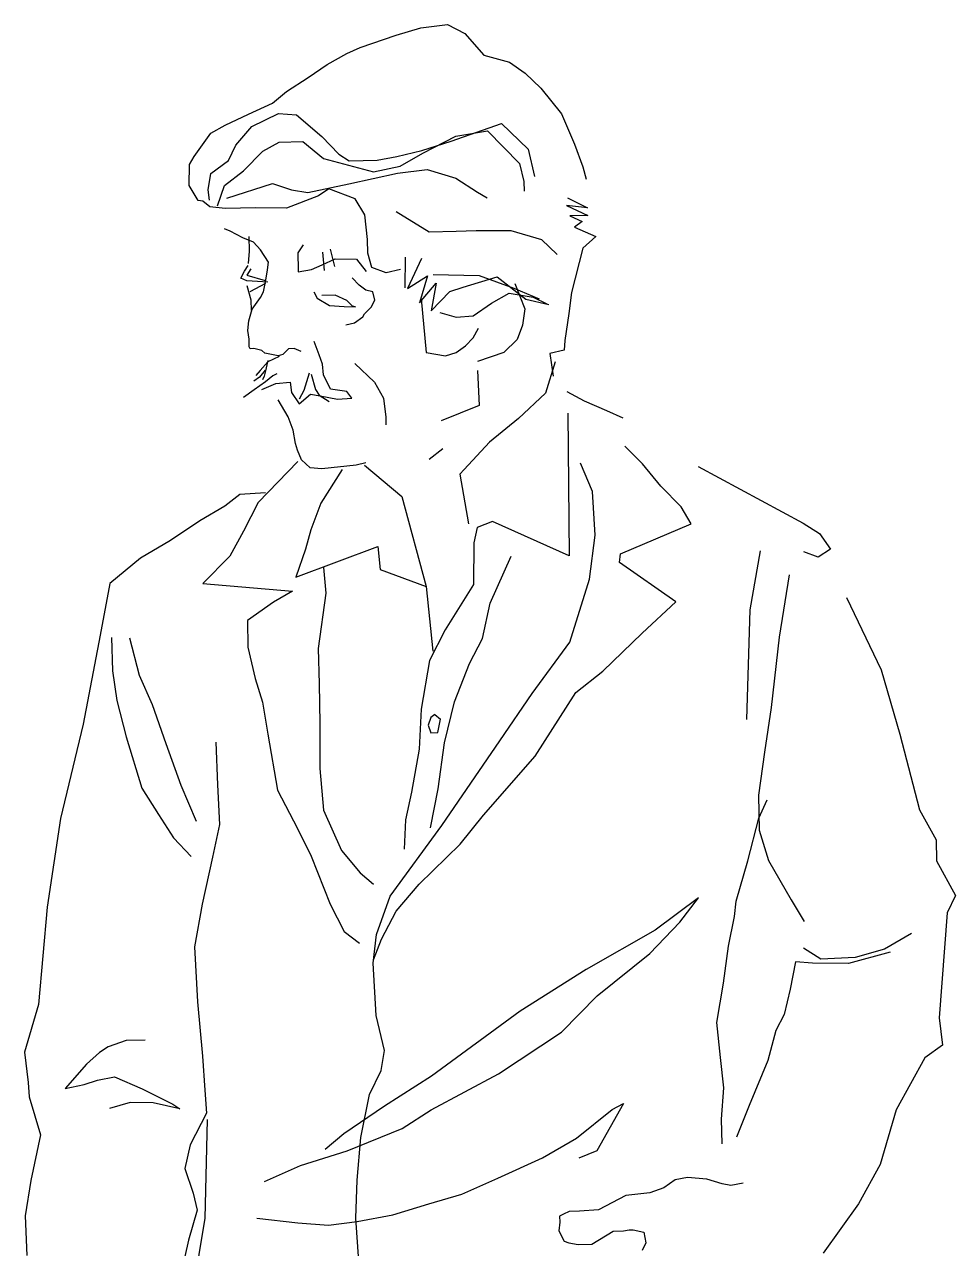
# Model space of a CAD drawing. Extents: x 13 to 14.16, y -2.81 to -0.75.
# Drawn here: x 13.498 to 14.156, y -1.616 to -0.752 of the extents above; entities that cross this region are included whole.
import ezdxf

# ---------------------------------------------------------------- set-up
doc = ezdxf.new("R2010")
doc.units = 0
doc.header["$LTSCALE"] = 100
doc.header["$MEASUREMENT"] = 0
doc.layers.add('P-PESSOA', color=2, linetype='CONTINUOUS')

msp = doc.modelspace()

# ---------------------------------------------------------------- linework, layer by layer
at = {"layer": 'P-PESSOA'}
for p, q in [((13.73533, -0.7686), (13.7608, -0.75991)), ((13.7608, -0.75991), (13.77825, -0.75469)), ((13.77825, -0.75469), (13.79711, -0.75233)), ((13.79711, -0.75233), (13.80942, -0.7588)), ((13.80942, -0.7588), (13.82269, -0.77394)), ((13.72597, -0.77287), (13.73533, -0.7686)), ((13.71206, -0.78052), (13.72597, -0.77287)), ((13.82269, -0.77394), (13.84095, -0.77893)), ((13.69876, -0.7897), (13.71206, -0.78052)), ((13.84095, -0.77893), (13.85194, -0.78678)), ((13.68335, -0.79951), (13.69876, -0.7897)), ((13.85194, -0.78678), (13.86298, -0.79734)), ((13.6735, -0.80784), (13.68335, -0.79951)), ((13.86298, -0.79734), (13.87768, -0.81534)), ((13.65669, -0.81556), (13.6735, -0.80784)), ((13.64008, -0.82346), (13.65669, -0.81556)), ((13.65902, -0.82438), (13.67772, -0.81508)), ((13.67772, -0.81508), (13.69048, -0.81614)), ((13.69048, -0.81614), (13.70839, -0.83136)), ((13.87768, -0.81534), (13.88685, -0.83675)), ((13.6182, -0.84558), (13.62998, -0.8291)), ((13.62998, -0.8291), (13.64008, -0.82346)), ((13.64773, -0.83738), (13.65902, -0.82438)), ((13.79976, -0.83468), (13.83518, -0.82229)), ((13.80296, -0.83113), (13.82526, -0.82734)), ((13.82526, -0.82734), (13.84798, -0.85037)), ((13.83518, -0.82229), (13.85393, -0.8402)), ((13.64258, -0.8483), (13.64773, -0.83738)), ((13.66675, -0.84177), (13.67818, -0.83533)), ((13.67818, -0.83533), (13.69496, -0.83495)), ((13.69496, -0.83495), (13.70952, -0.84678)), ((13.70839, -0.83136), (13.72026, -0.84383)), ((13.77887, -0.84114), (13.79976, -0.83468)), ((13.77969, -0.84324), (13.80296, -0.83113)), ((13.88685, -0.83675), (13.89262, -0.85283)), ((13.61504, -0.85105), (13.6182, -0.84558)), ((13.65297, -0.85559), (13.66675, -0.84177)), ((13.72026, -0.84383), (13.7277, -0.84848)), ((13.74737, -0.84803), (13.76141, -0.84559)), ((13.76141, -0.84559), (13.77887, -0.84114)), ((13.76368, -0.85229), (13.77969, -0.84324)), ((13.85393, -0.8402), (13.85842, -0.85959)), ((13.61461, -0.86593), (13.61504, -0.85105)), ((13.63005, -0.85747), (13.64258, -0.8483)), ((13.70952, -0.84678), (13.74486, -0.8562)), ((13.7277, -0.84848), (13.74737, -0.84803)), ((13.74486, -0.8562), (13.76368, -0.85229)), ((13.76167, -0.85717), (13.78265, -0.85456)), ((13.78265, -0.85456), (13.80306, -0.86085)), ((13.84798, -0.85037), (13.85098, -0.86323)), ((13.89262, -0.85283), (13.89494, -0.86146)), ((13.62819, -0.8689), (13.63005, -0.85747)), ((13.6397, -0.86593), (13.65297, -0.85559)), ((13.72749, -0.8647), (13.76167, -0.85717)), ((13.80306, -0.86085), (13.81815, -0.87074)), ((13.85098, -0.86323), (13.85113, -0.86999)), ((13.62103, -0.87659), (13.61461, -0.86593)), ((13.62913, -0.8764), (13.62819, -0.8689)), ((13.63462, -0.88033), (13.6397, -0.86593)), ((13.64125, -0.87477), (13.67345, -0.86458)), ((13.67345, -0.86458), (13.68705, -0.8689)), ((13.68705, -0.8689), (13.69848, -0.87077)), ((13.69848, -0.87077), (13.72749, -0.8647)), ((13.71329, -0.86831), (13.70607, -0.8733)), ((13.73179, -0.87541), (13.71329, -0.86831)), ((13.81815, -0.87074), (13.82499, -0.87464)), ((13.62432, -0.87709), (13.62103, -0.87659)), ((13.62924, -0.88103), (13.62432, -0.87709)), ((13.70607, -0.8733), (13.6833, -0.88192)), ((13.7388, -0.88664), (13.73179, -0.87541)), ((13.88109, -0.88011), (13.89611, -0.8871)), ((13.89598, -0.8817), (13.88109, -0.88011)), ((13.88173, -0.87469), (13.89598, -0.8817)), ((13.64007, -0.88214), (13.62924, -0.88103)), ((13.66168, -0.88164), (13.64007, -0.88214)), ((13.6833, -0.88192), (13.66168, -0.88164)), ((13.74055, -0.90416), (13.7388, -0.88664)), ((13.76094, -0.8842), (13.78423, -0.89853)), ((13.89611, -0.8871), (13.88337, -0.88739)), ((13.88337, -0.88739), (13.89215, -0.89125)), ((13.64372, -0.89826), (13.63962, -0.89643)), ((13.6527, -0.90288), (13.64372, -0.89826)), ((13.78423, -0.89853), (13.80314, -0.8981)), ((13.80314, -0.8981), (13.81741, -0.89778)), ((13.81741, -0.89778), (13.84173, -0.8978)), ((13.84173, -0.8978), (13.86349, -0.90406)), ((13.89215, -0.89125), (13.88684, -0.89542)), ((13.88684, -0.89542), (13.90185, -0.90183)), ((13.66011, -0.906), (13.6527, -0.90288)), ((13.65674, -0.90202), (13.65697, -0.91224)), ((13.66505, -0.91129), (13.66011, -0.906)), ((13.74076, -0.91361), (13.74055, -0.90416)), ((13.86349, -0.90406), (13.87454, -0.91461)), ((13.90185, -0.90183), (13.89258, -0.91015)), ((13.65697, -0.91224), (13.6564, -0.92094)), ((13.67066, -0.92004), (13.66505, -0.91129)), ((13.69528, -0.9079), (13.69135, -0.91339)), ((13.69135, -0.91339), (13.69163, -0.92554)), ((13.7089, -0.91299), (13.70997, -0.9259)), ((13.71426, -0.91094), (13.71724, -0.92303)), ((13.7437, -0.92378), (13.74076, -0.91361)), ((13.89258, -0.91015), (13.88461, -0.94141)), ((13.65382, -0.92641), (13.65643, -0.92229)), ((13.67001, -0.92546), (13.67066, -0.92004)), ((13.70108, -0.92533), (13.70853, -0.92188)), ((13.70853, -0.92188), (13.71789, -0.91761)), ((13.71789, -0.91761), (13.73275, -0.91785)), ((13.73275, -0.91785), (13.73971, -0.92657)), ((13.75382, -0.9276), (13.7437, -0.92378)), ((13.76708, -0.91649), (13.76699, -0.93811)), ((13.77868, -0.91757), (13.76893, -0.93864)), ((13.65123, -0.93129), (13.65382, -0.92641)), ((13.65532, -0.93313), (13.65123, -0.93129)), ((13.65819, -0.92475), (13.65534, -0.92914)), ((13.65534, -0.92914), (13.66827, -0.93289)), ((13.66883, -0.93282), (13.67001, -0.92546)), ((13.69163, -0.92554), (13.69166, -0.92689)), ((13.69166, -0.92689), (13.70108, -0.92533)), ((13.73483, -0.93634), (13.72988, -0.93105)), ((13.764, -0.92524), (13.75382, -0.9276)), ((13.76893, -0.93864), (13.78301, -0.92963)), ((13.78301, -0.92963), (13.77727, -0.94868)), ((13.78704, -0.92877), (13.81948, -0.92938)), ((13.80809, -0.93775), (13.83225, -0.93044)), ((13.81948, -0.92938), (13.844, -0.93828)), ((13.83225, -0.93044), (13.85229, -0.9462)), ((13.66286, -0.93373), (13.65532, -0.93313)), ((13.6554, -0.9366), (13.65833, -0.94657)), ((13.6578, -0.94078), (13.66879, -0.93483)), ((13.67021, -0.93414), (13.66286, -0.93373)), ((13.66505, -0.94506), (13.66708, -0.94096)), ((13.66708, -0.94096), (13.66883, -0.93282)), ((13.70279, -0.94092), (13.70501, -0.9455)), ((13.73954, -0.93971), (13.73483, -0.93634)), ((13.74439, -0.94095), (13.73954, -0.93971)), ((13.74588, -0.9469), (13.74439, -0.94095)), ((13.77727, -0.94868), (13.78911, -0.9349)), ((13.78911, -0.9349), (13.78551, -0.95447)), ((13.78551, -0.95447), (13.7987, -0.94066)), ((13.7987, -0.94066), (13.80809, -0.93775)), ((13.844, -0.93828), (13.86174, -0.94598)), ((13.84451, -0.93499), (13.85167, -0.95296)), ((13.88461, -0.94141), (13.88282, -0.95631)), ((13.65833, -0.94657), (13.6585, -0.95409)), ((13.65926, -0.9533), (13.66505, -0.94506)), ((13.70501, -0.9455), (13.71382, -0.95071)), ((13.7177, -0.94328), (13.70825, -0.9435)), ((13.7259, -0.94715), (13.7177, -0.94328)), ((13.73004, -0.95111), (13.7259, -0.94715)), ((13.74329, -0.95178), (13.74588, -0.9469)), ((13.77856, -0.94595), (13.78212, -0.9837)), ((13.81531, -0.95785), (13.82803, -0.94887)), ((13.82803, -0.94887), (13.84061, -0.94183)), ((13.84061, -0.94183), (13.85766, -0.94472)), ((13.85229, -0.9462), (13.86859, -0.94988)), ((13.85766, -0.94472), (13.86722, -0.94933)), ((13.65674, -0.96147), (13.65926, -0.9533)), ((13.71382, -0.95071), (13.72406, -0.95124)), ((13.72406, -0.95124), (13.73217, -0.95164)), ((13.73217, -0.95164), (13.73004, -0.95111)), ((13.73138, -0.96286), (13.73727, -0.95867)), ((13.73727, -0.95867), (13.73857, -0.95652)), ((13.73857, -0.95652), (13.74329, -0.95178)), ((13.79171, -0.95568), (13.80317, -0.9589)), ((13.80317, -0.9589), (13.81531, -0.95785)), ((13.85167, -0.95296), (13.85001, -0.96458)), ((13.88282, -0.95631), (13.87998, -0.97529)), ((13.65612, -0.96823), (13.65674, -0.96147)), ((13.72524, -0.96435), (13.73138, -0.96286)), ((13.81509, -0.97349), (13.81898, -0.96664)), ((13.85001, -0.96458), (13.84619, -0.97471)), ((13.65704, -0.97439), (13.65612, -0.96823)), ((13.65716, -0.97979), (13.65704, -0.97439)), ((13.80981, -0.97901), (13.81509, -0.97349)), ((13.84619, -0.97471), (13.83694, -0.9838)), ((13.87998, -0.97529), (13.87936, -0.98206)), ((13.65777, -0.98113), (13.65716, -0.97979)), ((13.66047, -0.98107), (13.65777, -0.98113)), ((13.6659, -0.98229), (13.66047, -0.98107)), ((13.66807, -0.98417), (13.6659, -0.98229)), ((13.67757, -0.98608), (13.66807, -0.98417)), ((13.68479, -0.98109), (13.68083, -0.98523)), ((13.68884, -0.981), (13.68479, -0.98109)), ((13.69371, -0.98301), (13.68884, -0.981)), ((13.7065, -0.98542), (13.70301, -0.97604)), ((13.78212, -0.9837), (13.79569, -0.98609)), ((13.79569, -0.98609), (13.80316, -0.98379)), ((13.80316, -0.98379), (13.80981, -0.97901)), ((13.83694, -0.9838), (13.81817, -0.99021)), ((13.87936, -0.98206), (13.86938, -0.98441)), ((13.86938, -0.98441), (13.87167, -1.00057)), ((13.67014, -0.9903), (13.66487, -0.99641)), ((13.67012, -0.98953), (13.66838, -0.99768)), ((13.67816, -0.98665), (13.67014, -0.9903)), ((13.68083, -0.98523), (13.67757, -0.98608)), ((13.70878, -0.99212), (13.7065, -0.98542)), ((13.70953, -0.99944), (13.70878, -0.99212)), ((13.73174, -0.9916), (13.74555, -1.0048)), ((13.87309, -0.99035), (13.86628, -1.01254)), ((13.6644, -1.00124), (13.66041, -1.00404)), ((13.66487, -0.99641), (13.66167, -0.99995)), ((13.66834, -0.99633), (13.6644, -1.00124)), ((13.66767, -1.0004), (13.66638, -1.00313)), ((13.66838, -0.99768), (13.66767, -1.0004)), ((13.67384, -1.00026), (13.66853, -1.00443)), ((13.67651, -0.99884), (13.67384, -1.00026)), ((13.69946, -0.99832), (13.69569, -1.01056)), ((13.70083, -0.99906), (13.70378, -1.0098)), ((13.71458, -1.00955), (13.70953, -0.99944)), ((13.81831, -0.99638), (13.81946, -1.02125)), ((13.66055, -1.01002), (13.65315, -1.01559)), ((13.66853, -1.00443), (13.66055, -1.01002)), ((13.66595, -1.00989), (13.67589, -1.00561)), ((13.67589, -1.00561), (13.6861, -1.0048)), ((13.6861, -1.0048), (13.68685, -1.01212)), ((13.70378, -1.0098), (13.70657, -1.01379)), ((13.72601, -1.01122), (13.71458, -1.00955)), ((13.74555, -1.0048), (13.75179, -1.01604)), ((13.68453, -1.02915), (13.67751, -1.01716)), ((13.68685, -1.01212), (13.69243, -1.0201)), ((13.69569, -1.01056), (13.69236, -1.01682)), ((13.69243, -1.0201), (13.70038, -1.01316)), ((13.70038, -1.01316), (13.70716, -1.01436)), ((13.70657, -1.01379), (13.71343, -1.01827)), ((13.70716, -1.01436), (13.71938, -1.01678)), ((13.71938, -1.01678), (13.72959, -1.01597)), ((13.72959, -1.01597), (13.72601, -1.01122)), ((13.75179, -1.01604), (13.75344, -1.02951)), ((13.86628, -1.01254), (13.84711, -1.03038)), ((13.8938, -1.01809), (13.88159, -1.01164)), ((13.90947, -1.02504), (13.8938, -1.01809)), ((13.81946, -1.02125), (13.79268, -1.03209)), ((13.88213, -1.02652), (13.88293, -1.12731)), ((13.92108, -1.03016), (13.90947, -1.02504)), ((13.68822, -1.03853), (13.68453, -1.02915)), ((13.75344, -1.02951), (13.75357, -1.03491)), ((13.84711, -1.03038), (13.82676, -1.04711)), ((13.68979, -1.04795), (13.68822, -1.03853)), ((13.69125, -1.05274), (13.68979, -1.04795)), ((13.6941, -1.05943), (13.69125, -1.05274)), ((13.7939, -1.05175), (13.78404, -1.05931)), ((13.82676, -1.04711), (13.80896, -1.06627)), ((13.93464, -1.0624), (13.9223, -1.04982)), ((13.69146, -1.06079), (13.66345, -1.08961)), ((13.70022, -1.06527), (13.6941, -1.05943)), ((13.73932, -1.06168), (13.7326, -1.06318)), ((13.89941, -1.08192), (13.89094, -1.06198)), ((13.70834, -1.06586), (13.70022, -1.06527)), ((13.72275, -1.06635), (13.70773, -1.09001)), ((13.7326, -1.06318), (13.70834, -1.06586)), ((13.73841, -1.06319), (13.76494, -1.08543)), ((13.80896, -1.06627), (13.80577, -1.06959)), ((13.80577, -1.06959), (13.8119, -1.10461)), ((13.94763, -1.07822), (13.93464, -1.0624)), ((13.97416, -1.06424), (14.04822, -1.10426)), ((13.96211, -1.09267), (13.94763, -1.07822)), ((13.65049, -1.08394), (13.63994, -1.09222)), ((13.66863, -1.08287), (13.65049, -1.08394)), ((13.76494, -1.08543), (13.782, -1.14881)), ((13.9014, -1.11274), (13.89941, -1.08192)), ((13.63994, -1.09222), (13.62214, -1.10256)), ((13.66345, -1.08961), (13.65315, -1.10995)), ((13.70773, -1.09001), (13.70066, -1.10894)), ((13.96908, -1.1046), (13.96211, -1.09267)), ((13.62214, -1.10256), (13.60154, -1.11641)), ((13.82875, -1.10297), (13.81811, -1.10722)), ((13.88293, -1.12731), (13.82875, -1.10297)), ((13.91912, -1.12578), (13.96908, -1.1046)), ((14.04822, -1.10426), (14.05968, -1.11149)), ((13.65315, -1.10995), (13.64337, -1.1276)), ((13.70066, -1.10894), (13.69676, -1.1226)), ((13.81811, -1.10722), (13.81565, -1.11801)), ((13.89727, -1.14368), (13.9014, -1.11274)), ((14.05968, -1.11149), (14.06739, -1.12264)), ((13.60154, -1.11641), (13.58034, -1.12893)), ((13.69003, -1.14226), (13.74795, -1.12058)), ((13.69676, -1.1226), (13.69003, -1.14226)), ((13.74795, -1.12058), (13.74955, -1.13685)), ((13.81565, -1.11801), (13.81551, -1.14752)), ((14.06739, -1.12264), (14.05869, -1.12819)), ((13.58034, -1.12893), (13.55868, -1.14683)), ((13.64337, -1.1276), (13.62442, -1.14678)), ((13.82729, -1.16069), (13.84192, -1.12742)), ((13.91848, -1.13193), (13.91912, -1.12578)), ((14.01778, -1.12369), (14.01061, -1.16543)), ((14.05869, -1.12819), (14.04865, -1.12438)), ((13.70943, -1.13553), (13.71111, -1.15351)), ((13.74955, -1.13685), (13.782, -1.14881)), ((13.95817, -1.15983), (13.91848, -1.13193)), ((13.55868, -1.14683), (13.55198, -1.1832)), ((13.62442, -1.14678), (13.68759, -1.15215)), ((13.81551, -1.14752), (13.79549, -1.17938)), ((13.88345, -1.18825), (13.89727, -1.14368)), ((14.03826, -1.14069), (14.03114, -1.18454)), ((13.68759, -1.15215), (13.67433, -1.15991)), ((13.71111, -1.15351), (13.70581, -1.19256)), ((13.782, -1.14881), (13.78663, -1.19463)), ((14.07885, -1.1567), (14.10331, -1.20774)), ((13.67433, -1.15991), (13.65583, -1.17295)), ((13.82168, -1.18553), (13.82729, -1.16069)), ((13.93449, -1.1818), (13.95817, -1.15983)), ((14.01061, -1.16543), (14.00823, -1.24272)), ((13.65583, -1.17295), (13.65623, -1.19172)), ((13.55198, -1.1832), (13.53989, -1.24593)), ((13.79549, -1.17938), (13.78445, -1.20108)), ((13.90669, -1.20865), (13.93449, -1.1818)), ((13.55993, -1.18486), (13.56047, -1.20839)), ((13.57268, -1.18514), (13.57945, -1.21143)), ((13.65623, -1.19172), (13.6613, -1.21385)), ((13.81267, -1.20316), (13.82168, -1.18553)), ((13.85682, -1.22446), (13.88345, -1.18825)), ((14.03114, -1.18454), (14.02549, -1.2343)), ((13.70581, -1.19256), (13.70641, -1.21749)), ((13.56047, -1.20839), (13.56365, -1.22936)), ((13.78445, -1.20108), (13.77847, -1.23551)), ((13.80193, -1.23022), (13.81267, -1.20316)), ((13.88766, -1.22381), (13.90669, -1.20865)), ((14.10331, -1.20774), (14.11635, -1.25307)), ((13.57945, -1.21143), (13.58861, -1.23207)), ((13.6613, -1.21385), (13.66644, -1.23041)), ((13.70641, -1.21749), (13.70701, -1.24565)), ((13.83395, -1.25772), (13.85682, -1.22446)), ((13.85909, -1.26868), (13.88766, -1.22381)), ((13.56365, -1.22936), (13.57021, -1.25488)), ((13.58861, -1.23207), (13.59812, -1.25964)), ((13.66644, -1.23041), (13.67018, -1.25314)), ((13.79508, -1.25931), (13.80193, -1.23022)), ((14.02549, -1.2343), (14.02079, -1.26583)), ((13.77847, -1.23551), (13.77715, -1.26371)), ((13.78538, -1.24129), (13.78338, -1.24674)), ((13.78803, -1.2393), (13.78538, -1.24129)), ((13.78803, -1.2393), (13.79216, -1.24249)), ((13.79025, -1.25199), (13.79216, -1.24249)), ((13.53989, -1.24593), (13.52386, -1.31259)), ((13.70701, -1.24565), (13.70691, -1.27728)), ((13.78338, -1.24674), (13.78521, -1.25218)), ((13.78521, -1.25218), (13.79025, -1.25199)), ((13.57021, -1.25488), (13.58127, -1.2911)), ((13.59812, -1.25964), (13.60882, -1.28912)), ((13.6335, -1.25871), (13.63471, -1.28877)), ((13.67018, -1.25314), (13.67715, -1.29266)), ((13.79039, -1.2916), (13.79508, -1.25931)), ((13.79305, -1.31761), (13.83395, -1.25772)), ((14.11635, -1.25307), (14.13032, -1.30644)), ((13.77715, -1.26371), (13.77166, -1.29392)), ((13.82241, -1.31028), (13.85909, -1.26868)), ((14.02079, -1.26583), (14.01664, -1.2962)), ((13.70691, -1.27728), (13.70964, -1.30673)), ((13.58127, -1.2911), (13.59308, -1.30975)), ((13.60882, -1.28912), (13.61963, -1.31454)), ((13.63471, -1.28877), (13.63607, -1.31692)), ((13.67715, -1.29266), (13.69114, -1.31977)), ((13.77166, -1.29392), (13.76748, -1.31356)), ((13.78504, -1.31912), (13.79039, -1.2916)), ((14.01664, -1.2962), (14.01717, -1.32091)), ((14.01698, -1.31229), (14.02284, -1.29933)), ((13.52386, -1.31259), (13.51446, -1.37526)), ((13.59308, -1.30975), (13.60369, -1.32629)), ((13.70964, -1.30673), (13.72232, -1.33521)), ((13.80598, -1.33075), (13.82241, -1.31028)), ((14.009, -1.34255), (14.01698, -1.31229)), ((14.13032, -1.30644), (14.14208, -1.32766)), ((13.63607, -1.31692), (13.63119, -1.33983)), ((13.69114, -1.31977), (13.70094, -1.33911)), ((13.75654, -1.36745), (13.79305, -1.31761)), ((13.76748, -1.31356), (13.76657, -1.33427)), ((14.01717, -1.32091), (14.02375, -1.34224)), ((13.60369, -1.32629), (13.61615, -1.33952)), ((14.14208, -1.32766), (14.14239, -1.34241)), ((13.72232, -1.33521), (13.73531, -1.35103)), ((13.77706, -1.35897), (13.80598, -1.33075)), ((13.63119, -1.33983), (13.62385, -1.37295)), ((13.70094, -1.33911), (13.71431, -1.37295)), ((14.00078, -1.3709), (14.009, -1.34255)), ((14.02375, -1.34224), (14.03967, -1.37007)), ((14.14239, -1.34241), (14.15575, -1.36704)), ((13.73531, -1.35103), (13.74486, -1.35888)), ((13.7608, -1.37809), (13.77706, -1.35897)), ((13.62385, -1.37295), (13.61835, -1.40315)), ((13.71431, -1.37295), (13.72411, -1.39229)), ((13.74696, -1.39448), (13.75654, -1.36745)), ((13.97426, -1.3686), (13.94371, -1.39149)), ((13.96114, -1.38569), (13.97426, -1.3686)), ((13.99967, -1.38165), (14.00078, -1.3709)), ((14.03967, -1.37007), (14.04881, -1.3854)), ((14.15575, -1.36704), (14.14988, -1.37924)), ((13.51446, -1.37526), (13.50844, -1.44381)), ((13.75048, -1.39767), (13.7608, -1.37809)), ((13.99552, -1.40263), (13.99967, -1.38165)), ((14.14988, -1.37924), (14.14416, -1.45315)), ((13.94002, -1.40779), (13.96114, -1.38569)), ((13.72411, -1.39229), (13.73502, -1.40068)), ((13.7447, -1.41466), (13.74696, -1.39448)), ((13.74473, -1.4124), (13.75048, -1.39767)), ((13.94371, -1.39149), (13.89493, -1.41905)), ((14.12469, -1.39376), (14.10557, -1.4049)), ((13.61835, -1.40315), (13.62052, -1.44201)), ((13.90269, -1.43778), (13.94002, -1.40779)), ((13.99205, -1.42877), (13.99552, -1.40263)), ((14.06068, -1.41198), (14.04845, -1.40419)), ((14.10964, -1.40692), (14.08029, -1.41483)), ((14.10557, -1.4049), (14.08481, -1.41071)), ((13.74683, -1.4516), (13.7447, -1.41466)), ((14.04271, -1.41371), (14.03909, -1.43314)), ((14.0548, -1.41479), (14.04271, -1.41371)), ((14.08029, -1.41483), (14.0548, -1.41479)), ((14.08481, -1.41071), (14.06068, -1.41198)), ((13.89493, -1.41905), (13.84831, -1.44848)), ((13.98727, -1.45647), (13.99205, -1.42877)), ((14.03909, -1.43314), (14.03468, -1.45087)), ((13.62052, -1.44201), (13.62401, -1.48027)), ((13.8776, -1.46345), (13.90269, -1.43778)), ((13.50844, -1.44381), (13.49842, -1.47756)), ((13.84831, -1.44848), (13.78586, -1.49449)), ((14.03468, -1.45087), (14.02898, -1.46229)), ((13.75272, -1.4762), (13.74683, -1.4516)), ((13.98971, -1.48133), (13.98727, -1.45647)), ((14.14416, -1.45315), (14.14649, -1.47264)), ((13.83311, -1.49283), (13.8776, -1.46345)), ((14.02898, -1.46229), (14.02329, -1.48331)), ((13.55756, -1.47363), (13.55151, -1.47778)), ((13.57012, -1.46934), (13.55756, -1.47363)), ((13.58353, -1.46905), (13.57012, -1.46934)), ((13.75034, -1.49043), (13.75272, -1.4762)), ((14.14649, -1.47264), (14.13403, -1.48153)), ((13.49842, -1.47756), (13.50098, -1.49897)), ((13.55151, -1.47778), (13.5423, -1.48602)), ((13.62401, -1.48027), (13.62586, -1.50438)), ((13.99227, -1.50274), (13.98971, -1.48133)), ((14.02329, -1.48331), (14.00997, -1.51502)), ((14.13403, -1.48153), (14.11392, -1.51818)), ((13.5423, -1.48602), (13.52714, -1.50321)), ((13.74207, -1.50728), (13.75034, -1.49043)), ((13.78563, -1.51824), (13.83311, -1.49283)), ((13.50098, -1.49897), (13.50177, -1.50912)), ((13.52714, -1.50321), (13.54068, -1.50024)), ((13.54068, -1.50024), (13.55001, -1.49736)), ((13.55001, -1.49736), (13.56204, -1.495)), ((13.56204, -1.495), (13.58157, -1.5034)), ((13.78586, -1.49449), (13.75257, -1.51552)), ((13.99063, -1.52482), (13.99227, -1.50274)), ((13.50177, -1.50912), (13.50981, -1.53578)), ((13.58157, -1.5034), (13.60327, -1.51425)), ((13.62586, -1.50438), (13.62697, -1.52045)), ((13.736, -1.53769), (13.74207, -1.50728)), ((13.57315, -1.51297), (13.55848, -1.5173)), ((13.58925, -1.5132), (13.57315, -1.51297)), ((13.60813, -1.51759), (13.58925, -1.5132)), ((13.60327, -1.51425), (13.60813, -1.51759)), ((13.75257, -1.51552), (13.72387, -1.53508)), ((13.76509, -1.53144), (13.78563, -1.51824)), ((13.88818, -1.53809), (13.9134, -1.51802)), ((13.92141, -1.51379), (13.90248, -1.54722)), ((13.9134, -1.51802), (13.92141, -1.51379)), ((14.00997, -1.51502), (14.00106, -1.53744)), ((14.11392, -1.51818), (14.10266, -1.55675)), ((13.62697, -1.52045), (13.61537, -1.54293)), ((13.62603, -1.59483), (13.62772, -1.52512)), ((13.991, -1.54225), (13.99063, -1.52482)), ((13.50981, -1.53578), (13.50302, -1.56812)), ((13.72387, -1.53508), (13.71061, -1.5462)), ((13.72627, -1.54719), (13.76509, -1.53144)), ((13.61537, -1.54293), (13.6117, -1.55968)), ((13.73319, -1.56784), (13.736, -1.53769)), ((13.86419, -1.55215), (13.88818, -1.53809)), ((13.69331, -1.5574), (13.72627, -1.54719)), ((13.83267, -1.56638), (13.86419, -1.55215)), ((13.90248, -1.54722), (13.88986, -1.55234)), ((13.6117, -1.55968), (13.61744, -1.577)), ((13.6679, -1.56879), (13.69331, -1.5574)), ((14.10266, -1.55675), (14.08715, -1.58449)), ((13.50302, -1.56812), (13.49895, -1.59293)), ((13.73242, -1.59469), (13.73319, -1.56784)), ((13.80726, -1.57777), (13.83267, -1.56638)), ((13.95776, -1.56758), (13.94978, -1.57316)), ((13.9666, -1.56602), (13.95776, -1.56758)), ((13.98014, -1.56707), (13.9666, -1.56602)), ((13.99102, -1.57029), (13.98014, -1.56707)), ((13.99703, -1.57151), (13.99102, -1.57029)), ((14.00587, -1.56995), (13.99703, -1.57151)), ((13.61744, -1.577), (13.62038, -1.58901)), ((13.78386, -1.58448), (13.80726, -1.57777)), ((13.92288, -1.5786), (13.90372, -1.58864)), ((13.93983, -1.57686), (13.92288, -1.5786)), ((13.94978, -1.57316), (13.93983, -1.57686)), ((13.62038, -1.58901), (13.61411, -1.61004)), ((13.75837, -1.59239), (13.78386, -1.58448)), ((13.90372, -1.58864), (13.89023, -1.58972)), ((14.08715, -1.58449), (14.0624, -1.61932)), ((13.49895, -1.59293), (13.50012, -1.62108)), ((13.62245, -1.61576), (13.62603, -1.59483)), ((13.6625, -1.59458), (13.69153, -1.59797)), ((13.71318, -1.5996), (13.73339, -1.59701)), ((13.7344, -1.62493), (13.73242, -1.59469)), ((13.73339, -1.59701), (13.75837, -1.59239)), ((13.87632, -1.59737), (13.87569, -1.60356)), ((13.8789, -1.59191), (13.87623, -1.59332)), ((13.87623, -1.59332), (13.87632, -1.59737)), ((13.8829, -1.58989), (13.8789, -1.59191)), ((13.89023, -1.58972), (13.8829, -1.58989)), ((13.69153, -1.59797), (13.71318, -1.5996)), ((13.87569, -1.60356), (13.87933, -1.61081)), ((13.89887, -1.61307), (13.914, -1.6037)), ((13.914, -1.6037), (13.92133, -1.60354)), ((13.92133, -1.60354), (13.92537, -1.60286)), ((13.92537, -1.60286), (13.92807, -1.6028)), ((13.92807, -1.6028), (13.93564, -1.60456)), ((13.93564, -1.60456), (13.93716, -1.61205)), ((13.61411, -1.61004), (13.6073, -1.64104)), ((13.87933, -1.61081), (13.88264, -1.61209)), ((13.88264, -1.61209), (13.88942, -1.61329)), ((13.88942, -1.61329), (13.89887, -1.61307)), ((13.93716, -1.61205), (13.93458, -1.61752)), ((13.61943, -1.63551), (13.62245, -1.61576))]:
    msp.add_line(p, q, dxfattribs=at)

doc.saveas('drawing.dxf')
